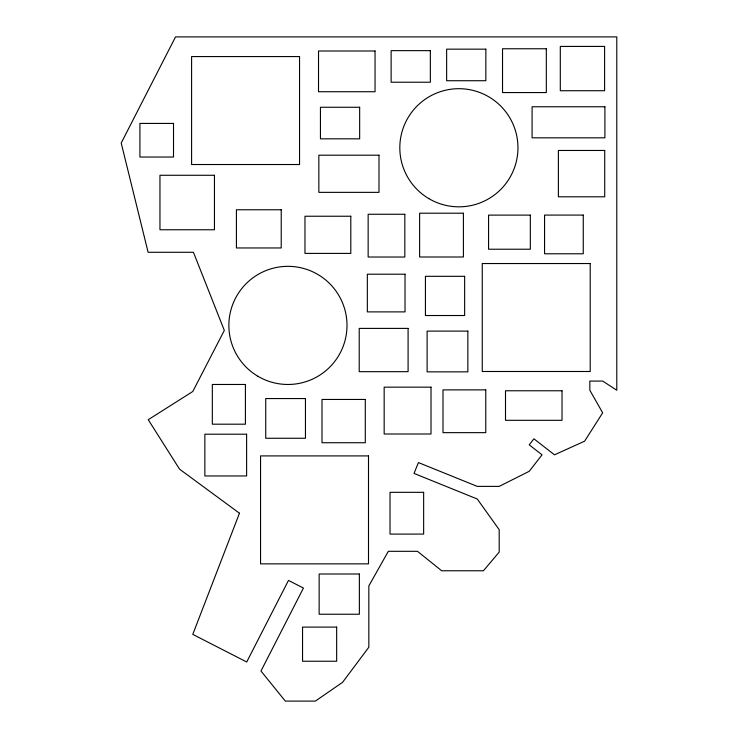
<?xml version="1.0" encoding="UTF-8"?>
<svg xmlns="http://www.w3.org/2000/svg" width="738" height="738" viewBox="0 0 738 738"><rect width="100%" height="100%" fill="white"/><g stroke="black" fill="none" stroke-linecap="round" stroke-linejoin="round"><path stroke-width="1.11" d="M239.463 513.224L192.775 634.385L246.713 661.995L288.484 580.409L303.438 588.066L260.975 671.017L285.32 701.1L315.366 701.1L342.598 682.29L368.834 647.235L368.834 585.907L388.336 551.304L417.477 551.304L441.684 570.769L483.436 570.769L499.183 552.079L499.183 529.672L477.274 499.017L414.027 473.418L418.418 462.569L477.274 486.388L499.183 486.388L529.22 471.296L542.052 454.829L529.22 444.829L533.915 438.806L554.478 454.829L584.625 441.176L602.669 412.819L589.837 390.236L589.837 381.076L602.669 381.076L616.793 390.236L616.793 36.9L175.533 36.9L121.207 143.024L148.117 252.285L193.439 252.285L224.324 330.421L192.775 391.5L148.246 419.701L179.574 469.174L239.463 513.224M604.606 46.42L560.308 46.42L560.308 90.728L604.606 90.728L604.606 46.42M546.323 48.763L502.532 48.763L502.532 92.564L546.323 92.564L546.323 48.763M485.844 49.16L446.638 49.16L446.638 80.728L485.844 80.728L485.844 49.16M430.346 50.645L391.131 50.645L391.131 82.222L430.346 82.222L430.346 50.645M375.042 50.996L318.521 50.996L318.521 91.733L375.042 91.733L375.042 50.996M299.545 56.568L191.594 56.568L191.594 164.519L299.545 164.519L299.545 56.568M604.902 106.761L532.089 106.761L532.089 137.822L604.902 137.822L604.902 106.761M359.655 107.259L320.449 107.259L320.449 138.827L359.655 138.827L359.655 107.259M173.513 123.421L139.906 123.421L139.906 157.028L173.513 157.028L173.513 123.421M604.726 150.46L558.389 150.46L558.389 196.806L604.726 196.806L604.726 150.46M378.991 155.192L318.844 155.192L318.844 192.36L378.991 192.36L378.991 155.192M214.454 175.275L159.962 175.275L159.962 229.758L214.454 229.758L214.454 175.275M281.224 209.767L236.418 209.767L236.418 247.959L281.224 247.959L281.224 209.767M463.409 213.208L419.618 213.208L419.618 256.999L463.409 256.999L463.409 213.208M404.821 214.26L368.151 214.26L368.151 257.027L404.821 257.027L404.821 214.26M530.336 215.109L488.574 215.109L488.574 249.223L530.336 249.223L530.336 215.109M583.26 215.081L544.561 215.081L544.561 253.78L583.26 253.78L583.26 215.081M350.799 216.234L304.969 216.234L304.969 253.402L350.799 253.402L350.799 216.234M590.206 263.54L482.255 263.54L482.255 371.491L590.206 371.491L590.206 263.54M405.024 274.204L367.339 274.204L367.339 311.888L405.024 311.888L405.024 274.204M464.645 276.307L425.439 276.307L425.439 315.523L464.645 315.523L464.645 276.307M408.096 328.401L359.212 328.401L359.212 371.675L408.096 371.675L408.096 328.401M467.855 331.113L427.118 331.113L427.118 371.851L467.855 371.851L467.855 331.113M245.413 384.47L212.323 384.47L212.323 424.193L245.413 424.193L245.413 384.47M431.01 387.155L384.166 387.155L384.166 433.999L431.01 433.999L431.01 387.155M485.77 389.885L442.994 389.885L442.994 432.652L485.77 432.652L485.77 389.885M562.024 390.771L505.502 390.771L505.502 420.309L562.024 420.309L562.024 390.771M305.458 398.557L265.735 398.557L265.735 438.271L305.458 438.271L305.458 398.557M365.292 399.452L322.008 399.452L322.008 442.735L365.292 442.735L365.292 399.452M246.612 434.212L204.86 434.212L204.86 475.964L246.612 475.964L246.612 434.212M368.502 455.909L260.551 455.909L260.551 563.86L368.502 563.86L368.502 455.909M423.64 492.329L390.024 492.329L390.024 534.091L423.64 534.091L423.64 492.329M359.369 574.007L319.139 574.007L319.139 614.237L359.369 614.237L359.369 574.007M336.666 627.106L302.543 627.106L302.543 661.23L336.666 661.23L336.666 627.106M428.824 198.605A59.068 59.068 0 0 0 517.956 148.375A59.068 59.068 0 0 0 429.894 96.3A59.068 59.068 0 0 0 428.824 198.605M257.866 376.251A59.068 59.068 0 0 0 346.998 326.03A59.068 59.068 0 0 0 258.937 273.946A59.068 59.068 0 0 0 257.866 376.251"/></g></svg>
